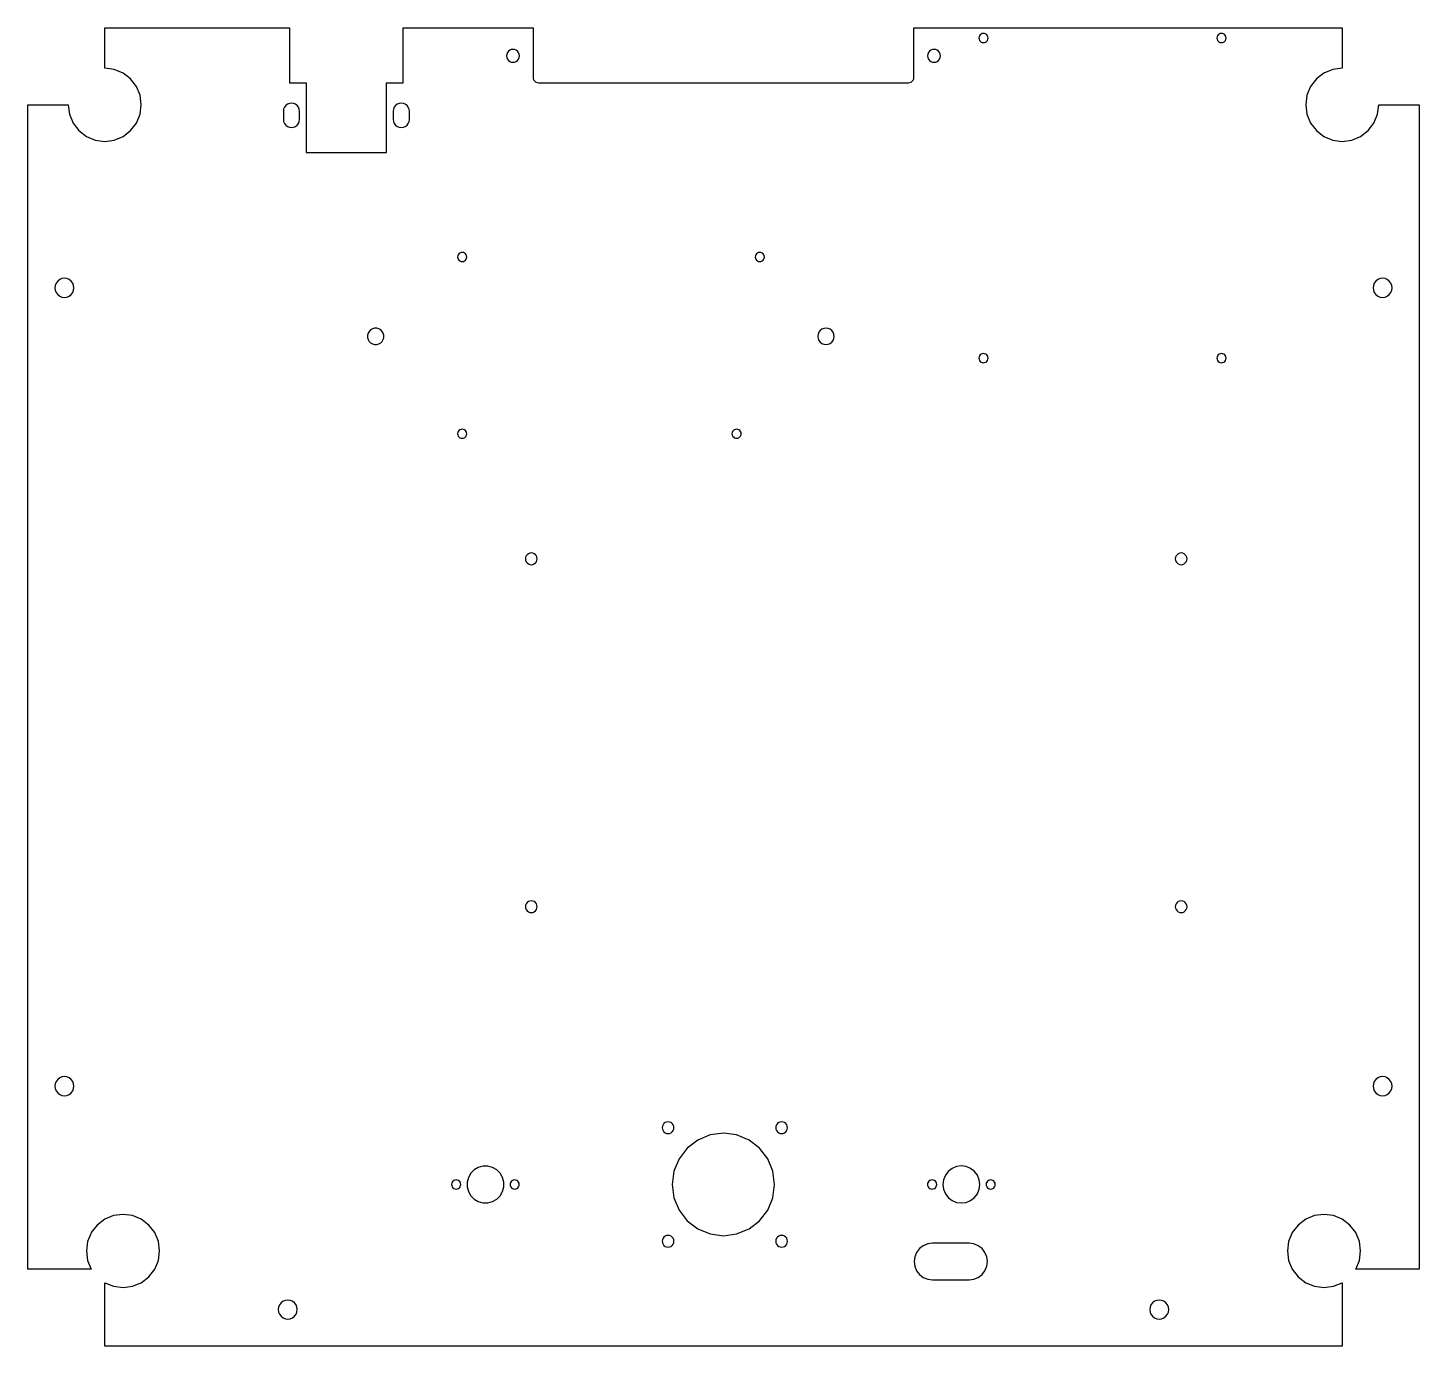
# Model space of a CAD drawing. Header units: metres. Extents: x 0 to 380, y 0 to 360.
import ezdxf

# ---------------------------------------------------------------- set-up
doc = ezdxf.new("R2010")
doc.units = ezdxf.units.M

msp = doc.modelspace()

# ---------------------------------------------------------------- linework, layer by layer
at = {"layer": 'Layer0'}
for points in [[(28.59, 16.34, 0), (30.7, 17.22, 0), (31, 17.34, 0), (33.07, 18.93, 0), (34.66, 21, 0), (35.66, 23.41, 0), (36, 26, 0), (35.66, 28.59, 0), (34.66, 31, 0), (33.07, 33.07, 0), (31, 34.66, 0), (28.59, 35.66, 0), (26, 36, 0), (23.41, 35.66, 0), (21, 34.66, 0), (18.93, 33.07, 0), (17.34, 31, 0), (17.22, 30.7, 0), (16.34, 28.59, 0), (16, 26, 0), (16.34, 23.41, 0), (17.34, 21, 0), (0, 21, 0), (0, 339, 0), (11, 339, 0), (11.34, 336.41, 0), (12.34, 334, 0), (13.93, 331.93, 0), (16, 330.34, 0), (18.41, 329.34, 0), (21, 329, 0), (23.59, 329.34, 0), (26, 330.34, 0), (28.07, 331.93, 0), (29.66, 334, 0), (30.66, 336.41, 0), (31, 339, 0), (30.66, 341.59, 0), (29.66, 344, 0), (28.07, 346.07, 0), (26, 347.66, 0), (23.59, 348.66, 0), (21, 349, 0), (21, 360, 0), (71.5, 360, 0), (71.5, 345, 0), (76, 345, 0), (76, 326, 0), (98, 326, 0), (98, 345, 0), (102.5, 345, 0), (102.5, 360, 0), (138, 360, 0), (138, 346.5, 0), (138.05, 346.11, 0), (138.2, 345.75, 0), (138.44, 345.44, 0), (138.75, 345.2, 0), (139.11, 345.05, 0), (139.5, 345, 0), (240.5, 345, 0), (240.89, 345.05, 0), (241.25, 345.2, 0), (241.56, 345.44, 0), (241.8, 345.75, 0), (241.95, 346.11, 0), (242, 346.5, 0), (242, 360, 0), (359, 360, 0), (359, 349, 0), (356.41, 348.66, 0), (354, 347.66, 0), (351.93, 346.07, 0), (350.34, 344, 0), (349.34, 341.59, 0), (349, 339, 0), (349.34, 336.41, 0), (350.34, 334, 0), (351.93, 331.93, 0), (354, 330.34, 0), (356.41, 329.34, 0), (359, 329, 0), (361.59, 329.34, 0), (364, 330.34, 0), (366.07, 331.93, 0), (367.66, 334, 0), (368.66, 336.41, 0), (369, 339, 0), (380, 339, 0), (380, 21, 0), (362.66, 21, 0), (363.66, 23.41, 0), (364, 26, 0), (363.66, 28.59, 0), (362.66, 31, 0), (361.07, 33.07, 0), (359, 34.66, 0), (356.59, 35.66, 0), (354, 36, 0), (351.41, 35.66, 0), (349, 34.66, 0), (346.93, 33.07, 0), (345.34, 31, 0), (344.34, 28.59, 0), (344, 26, 0), (344.34, 23.41, 0), (345.34, 21, 0), (346.93, 18.93, 0), (349, 17.34, 0), (351.41, 16.34, 0), (354, 16, 0), (356.59, 16.34, 0), (359, 17.34, 0), (359, 0, 0), (21, 0, 0), (21, 17.34, 0), (23.41, 16.34, 0), (26, 16, 0), (28.59, 16.34, 0)], [(261.32, 355.99, 0), (261.62, 356.12, 0), (261.88, 356.32, 0), (262.08, 356.57, 0), (262.21, 356.88, 0), (262.25, 357.2, 0), (262.21, 357.52, 0), (262.08, 357.82, 0), (261.88, 358.08, 0), (261.62, 358.28, 0), (261.32, 358.41, 0), (261, 358.45, 0), (260.68, 358.41, 0), (260.37, 358.28, 0), (260.12, 358.08, 0), (259.92, 357.82, 0), (259.79, 357.52, 0), (259.75, 357.2, 0), (259.79, 356.88, 0), (259.92, 356.57, 0), (260.12, 356.32, 0), (260.37, 356.12, 0), (260.68, 355.99, 0), (261, 355.95, 0), (261.32, 355.99, 0)], [(325.68, 358.41, 0), (325.37, 358.28, 0), (325.12, 358.08, 0), (324.92, 357.82, 0), (324.79, 357.52, 0), (324.75, 357.2, 0), (324.79, 356.88, 0), (324.92, 356.57, 0), (325.12, 356.32, 0), (325.37, 356.12, 0), (325.68, 355.99, 0), (326, 355.95, 0), (326.32, 355.99, 0), (326.62, 356.12, 0), (326.88, 356.32, 0), (327.08, 356.57, 0), (327.21, 356.88, 0), (327.25, 357.2, 0), (327.21, 357.52, 0), (327.08, 357.82, 0), (326.88, 358.08, 0), (326.62, 358.28, 0), (326.32, 358.41, 0), (326, 358.45, 0), (325.68, 358.41, 0)], [(130.81, 351.9, 0), (130.98, 351.48, 0), (131.26, 351.11, 0), (131.63, 350.83, 0), (132.05, 350.66, 0), (132.5, 350.6, 0), (132.95, 350.66, 0), (133.38, 350.83, 0), (133.74, 351.11, 0), (134.02, 351.48, 0), (134.19, 351.9, 0), (134.25, 352.35, 0), (134.19, 352.8, 0), (134.02, 353.22, 0), (133.74, 353.59, 0), (133.38, 353.87, 0), (132.95, 354.04, 0), (132.5, 354.1, 0), (132.05, 354.04, 0), (131.63, 353.87, 0), (131.26, 353.59, 0), (130.98, 353.22, 0), (130.81, 352.8, 0), (130.75, 352.35, 0), (130.81, 351.9, 0)], [(246.26, 351.11, 0), (246.63, 350.83, 0), (247.05, 350.66, 0), (247.5, 350.6, 0), (247.95, 350.66, 0), (248.38, 350.83, 0), (248.74, 351.11, 0), (249.02, 351.48, 0), (249.19, 351.9, 0), (249.25, 352.35, 0), (249.19, 352.8, 0), (249.02, 353.22, 0), (248.74, 353.59, 0), (248.38, 353.87, 0), (247.95, 354.04, 0), (247.5, 354.1, 0), (247.05, 354.04, 0), (246.63, 353.87, 0), (246.26, 353.59, 0), (245.98, 353.22, 0), (245.81, 352.8, 0), (245.75, 352.35, 0), (245.81, 351.9, 0), (245.98, 351.48, 0), (246.26, 351.11, 0)], [(74.13, 334.43, 0), (74.2, 335, 0), (74.2, 337.2, 0), (74.13, 337.77, 0), (73.91, 338.3, 0), (73.56, 338.76, 0), (73.1, 339.11, 0), (72.57, 339.33, 0), (72, 339.4, 0), (71.43, 339.33, 0), (70.9, 339.11, 0), (70.44, 338.76, 0), (70.09, 338.3, 0), (69.87, 337.77, 0), (69.8, 337.2, 0), (69.8, 335, 0), (69.87, 334.43, 0), (70.09, 333.9, 0), (70.44, 333.44, 0), (70.9, 333.09, 0), (71.43, 332.87, 0), (72, 332.8, 0), (72.57, 332.87, 0), (73.1, 333.09, 0), (73.56, 333.44, 0), (73.91, 333.9, 0), (74.13, 334.43, 0)], [(99.87, 337.77, 0), (99.8, 337.2, 0), (99.8, 335, 0), (99.87, 334.43, 0), (100.09, 333.9, 0), (100.44, 333.44, 0), (100.9, 333.09, 0), (101.43, 332.87, 0), (102, 332.8, 0), (102.57, 332.87, 0), (103.1, 333.09, 0), (103.56, 333.44, 0), (103.91, 333.9, 0), (104.13, 334.43, 0), (104.2, 335, 0), (104.2, 337.2, 0), (104.13, 337.77, 0), (103.91, 338.3, 0), (103.56, 338.76, 0), (103.1, 339.11, 0), (102.57, 339.33, 0), (102, 339.4, 0), (101.43, 339.33, 0), (100.9, 339.11, 0), (100.44, 338.76, 0), (100.09, 338.3, 0), (99.87, 337.77, 0)], [(117.39, 297.42, 0), (117.43, 297.09, 0), (117.56, 296.79, 0), (117.76, 296.53, 0), (118.01, 296.33, 0), (118.32, 296.21, 0), (118.64, 296.17, 0), (118.96, 296.21, 0), (119.26, 296.33, 0), (119.52, 296.53, 0), (119.72, 296.79, 0), (119.85, 297.09, 0), (119.89, 297.42, 0), (119.85, 297.74, 0), (119.72, 298.04, 0), (119.52, 298.3, 0), (119.26, 298.5, 0), (118.96, 298.62, 0), (118.64, 298.67, 0), (118.32, 298.62, 0), (118.01, 298.5, 0), (117.76, 298.3, 0), (117.56, 298.04, 0), (117.43, 297.74, 0), (117.39, 297.42, 0)], [(198.67, 297.42, 0), (198.71, 297.09, 0), (198.84, 296.79, 0), (199.04, 296.53, 0), (199.29, 296.33, 0), (199.6, 296.21, 0), (199.92, 296.17, 0), (200.24, 296.21, 0), (200.54, 296.33, 0), (200.8, 296.53, 0), (201, 296.79, 0), (201.13, 297.09, 0), (201.17, 297.42, 0), (201.13, 297.74, 0), (201, 298.04, 0), (200.8, 298.3, 0), (200.54, 298.5, 0), (200.24, 298.62, 0), (199.92, 298.67, 0), (199.6, 298.62, 0), (199.29, 298.5, 0), (199.04, 298.3, 0), (198.84, 298.04, 0), (198.71, 297.74, 0), (198.67, 297.42, 0)], [(7.49, 289.67, 0), (7.4, 289, 0), (7.49, 288.33, 0), (7.75, 287.7, 0), (8.16, 287.16, 0), (8.7, 286.75, 0), (9.33, 286.49, 0), (10, 286.4, 0), (10.67, 286.49, 0), (11.3, 286.75, 0), (11.84, 287.16, 0), (12.25, 287.7, 0), (12.51, 288.33, 0), (12.6, 289, 0), (12.51, 289.67, 0), (12.25, 290.3, 0), (11.84, 290.84, 0), (11.3, 291.25, 0), (10.67, 291.51, 0), (10, 291.6, 0), (9.33, 291.51, 0), (8.7, 291.25, 0), (8.16, 290.84, 0), (7.75, 290.3, 0), (7.49, 289.67, 0)], [(371.84, 287.16, 0), (372.25, 287.7, 0), (372.51, 288.33, 0), (372.6, 289, 0), (372.51, 289.67, 0), (372.25, 290.3, 0), (371.84, 290.84, 0), (371.3, 291.25, 0), (370.67, 291.51, 0), (370, 291.6, 0), (369.33, 291.51, 0), (368.7, 291.25, 0), (368.16, 290.84, 0), (367.75, 290.3, 0), (367.49, 289.67, 0), (367.4, 289, 0), (367.49, 288.33, 0), (367.75, 287.7, 0), (368.16, 287.16, 0), (368.7, 286.75, 0), (369.33, 286.49, 0), (370, 286.4, 0), (370.67, 286.49, 0), (371.3, 286.75, 0), (371.84, 287.16, 0)], [(97.23, 276.04, 0), (97.08, 276.61, 0), (96.79, 277.12, 0), (96.37, 277.54, 0), (95.86, 277.83, 0), (95.29, 277.98, 0), (94.71, 277.98, 0), (94.14, 277.83, 0), (93.63, 277.54, 0), (93.21, 277.12, 0), (92.92, 276.61, 0), (92.77, 276.04, 0), (92.77, 275.46, 0), (92.92, 274.89, 0), (93.21, 274.38, 0), (93.63, 273.96, 0), (94.14, 273.67, 0), (94.71, 273.52, 0), (95.29, 273.52, 0), (95.86, 273.67, 0), (96.37, 273.96, 0), (96.79, 274.38, 0), (97.08, 274.89, 0), (97.23, 275.46, 0), (97.23, 276.04, 0)], [(215.75, 275.75, 0), (215.83, 275.17, 0), (216.05, 274.63, 0), (216.41, 274.16, 0), (216.88, 273.8, 0), (217.42, 273.58, 0), (218, 273.5, 0), (218.58, 273.58, 0), (219.13, 273.8, 0), (219.59, 274.16, 0), (219.95, 274.63, 0), (220.17, 275.17, 0), (220.25, 275.75, 0), (220.17, 276.33, 0), (219.95, 276.88, 0), (219.59, 277.34, 0), (219.13, 277.7, 0), (218.58, 277.92, 0), (218, 278, 0), (217.42, 277.92, 0), (216.88, 277.7, 0), (216.41, 277.34, 0), (216.05, 276.88, 0), (215.83, 276.33, 0), (215.75, 275.75, 0)], [(261.32, 271.01, 0), (261, 271.05, 0), (260.68, 271.01, 0), (260.37, 270.88, 0), (260.12, 270.68, 0), (259.92, 270.42, 0), (259.79, 270.12, 0), (259.75, 269.8, 0), (259.79, 269.48, 0), (259.92, 269.17, 0), (260.12, 268.92, 0), (260.37, 268.72, 0), (260.68, 268.59, 0), (261, 268.55, 0), (261.32, 268.59, 0), (261.62, 268.72, 0), (261.88, 268.92, 0), (262.08, 269.17, 0), (262.21, 269.48, 0), (262.25, 269.8, 0), (262.21, 270.12, 0), (262.08, 270.42, 0), (261.88, 270.68, 0), (261.62, 270.88, 0), (261.32, 271.01, 0)], [(326.32, 268.59, 0), (326.62, 268.72, 0), (326.88, 268.92, 0), (327.08, 269.17, 0), (327.21, 269.48, 0), (327.25, 269.8, 0), (327.21, 270.12, 0), (327.08, 270.42, 0), (326.88, 270.68, 0), (326.62, 270.88, 0), (326.32, 271.01, 0), (326, 271.05, 0), (325.68, 271.01, 0), (325.37, 270.88, 0), (325.12, 270.68, 0), (324.92, 270.42, 0), (324.79, 270.12, 0), (324.75, 269.8, 0), (324.79, 269.48, 0), (324.92, 269.17, 0), (325.12, 268.92, 0), (325.37, 268.72, 0), (325.68, 268.59, 0), (326, 268.55, 0), (326.32, 268.59, 0)], [(118.96, 250.36, 0), (118.64, 250.41, 0), (118.32, 250.36, 0), (118.01, 250.24, 0), (117.76, 250.04, 0), (117.56, 249.78, 0), (117.43, 249.48, 0), (117.39, 249.16, 0), (117.43, 248.83, 0), (117.56, 248.53, 0), (117.76, 248.27, 0), (118.01, 248.07, 0), (118.32, 247.95, 0), (118.64, 247.91, 0), (118.96, 247.95, 0), (119.26, 248.07, 0), (119.52, 248.27, 0), (119.72, 248.53, 0), (119.85, 248.83, 0), (119.89, 249.16, 0), (119.85, 249.48, 0), (119.72, 249.78, 0), (119.52, 250.04, 0), (119.26, 250.24, 0), (118.96, 250.36, 0)], [(193.89, 247.95, 0), (194.2, 248.07, 0), (194.45, 248.27, 0), (194.65, 248.53, 0), (194.78, 248.83, 0), (194.82, 249.16, 0), (194.78, 249.48, 0), (194.65, 249.78, 0), (194.45, 250.04, 0), (194.2, 250.24, 0), (193.89, 250.36, 0), (193.57, 250.41, 0), (193.25, 250.36, 0), (192.95, 250.24, 0), (192.69, 250.04, 0), (192.49, 249.78, 0), (192.36, 249.48, 0), (192.32, 249.16, 0), (192.36, 248.83, 0), (192.49, 248.53, 0), (192.69, 248.27, 0), (192.95, 248.07, 0), (193.25, 247.95, 0), (193.57, 247.91, 0), (193.89, 247.95, 0)], [(135.9, 215, 0), (135.95, 214.59, 0), (136.11, 214.2, 0), (136.37, 213.87, 0), (136.7, 213.61, 0), (137.09, 213.45, 0), (137.5, 213.4, 0), (137.91, 213.45, 0), (138.3, 213.61, 0), (138.63, 213.87, 0), (138.89, 214.2, 0), (139.05, 214.59, 0), (139.1, 215, 0), (139.05, 215.41, 0), (138.89, 215.8, 0), (138.63, 216.13, 0), (138.3, 216.39, 0), (137.91, 216.55, 0), (137.5, 216.6, 0), (137.09, 216.55, 0), (136.7, 216.39, 0), (136.37, 216.13, 0), (136.11, 215.8, 0), (135.95, 215.41, 0), (135.9, 215, 0)], [(314.2, 213.61, 0), (314.59, 213.45, 0), (315, 213.4, 0), (315.41, 213.45, 0), (315.8, 213.61, 0), (316.13, 213.87, 0), (316.39, 214.2, 0), (316.55, 214.59, 0), (316.6, 215, 0), (316.55, 215.41, 0), (316.39, 215.8, 0), (316.13, 216.13, 0), (315.8, 216.39, 0), (315.41, 216.55, 0), (315, 216.6, 0), (314.59, 216.55, 0), (314.2, 216.39, 0), (313.87, 216.13, 0), (313.61, 215.8, 0), (313.45, 215.41, 0), (313.4, 215, 0), (313.45, 214.59, 0), (313.61, 214.2, 0), (313.87, 213.87, 0), (314.2, 213.61, 0)], [(139.1, 120, 0), (139.05, 120.41, 0), (138.89, 120.8, 0), (138.63, 121.13, 0), (138.3, 121.39, 0), (137.91, 121.55, 0), (137.5, 121.6, 0), (137.09, 121.55, 0), (136.7, 121.39, 0), (136.37, 121.13, 0), (136.11, 120.8, 0), (135.95, 120.41, 0), (135.9, 120, 0), (135.95, 119.59, 0), (136.11, 119.2, 0), (136.37, 118.87, 0), (136.7, 118.61, 0), (137.09, 118.45, 0), (137.5, 118.4, 0), (137.91, 118.45, 0), (138.3, 118.61, 0), (138.63, 118.87, 0), (138.89, 119.2, 0), (139.05, 119.59, 0), (139.1, 120, 0)], [(314.2, 121.39, 0), (313.87, 121.13, 0), (313.61, 120.8, 0), (313.45, 120.41, 0), (313.4, 120, 0), (313.45, 119.59, 0), (313.61, 119.2, 0), (313.87, 118.87, 0), (314.2, 118.61, 0), (314.59, 118.45, 0), (315, 118.4, 0), (315.41, 118.45, 0), (315.8, 118.61, 0), (316.13, 118.87, 0), (316.39, 119.2, 0), (316.55, 119.59, 0), (316.6, 120, 0), (316.55, 120.41, 0), (316.39, 120.8, 0), (316.13, 121.13, 0), (315.8, 121.39, 0), (315.41, 121.55, 0), (315, 121.6, 0), (314.59, 121.55, 0), (314.2, 121.39, 0)], [(7.49, 70.33, 0), (7.75, 69.7, 0), (8.16, 69.16, 0), (8.7, 68.75, 0), (9.33, 68.49, 0), (10, 68.4, 0), (10.67, 68.49, 0), (11.3, 68.75, 0), (11.84, 69.16, 0), (12.25, 69.7, 0), (12.51, 70.33, 0), (12.6, 71, 0), (12.51, 71.67, 0), (12.25, 72.3, 0), (11.84, 72.84, 0), (11.3, 73.25, 0), (10.67, 73.51, 0), (10, 73.6, 0), (9.33, 73.51, 0), (8.7, 73.25, 0), (8.16, 72.84, 0), (7.75, 72.3, 0), (7.49, 71.67, 0), (7.4, 71, 0), (7.49, 70.33, 0)], [(367.4, 71, 0), (367.49, 70.33, 0), (367.75, 69.7, 0), (368.16, 69.16, 0), (368.7, 68.75, 0), (369.33, 68.49, 0), (370, 68.4, 0), (370.67, 68.49, 0), (371.3, 68.75, 0), (371.84, 69.16, 0), (372.25, 69.7, 0), (372.51, 70.33, 0), (372.6, 71, 0), (372.51, 71.67, 0), (372.25, 72.3, 0), (371.84, 72.84, 0), (371.3, 73.25, 0), (370.67, 73.51, 0), (370, 73.6, 0), (369.33, 73.51, 0), (368.7, 73.25, 0), (368.16, 72.84, 0), (367.75, 72.3, 0), (367.49, 71.67, 0), (367.4, 71, 0)], [(173.27, 59.65, 0), (173.33, 59.24, 0), (173.49, 58.85, 0), (173.74, 58.52, 0), (174.07, 58.26, 0), (174.46, 58.1, 0), (174.87, 58.05, 0), (175.29, 58.1, 0), (175.67, 58.26, 0), (176, 58.52, 0), (176.26, 58.85, 0), (176.42, 59.24, 0), (176.47, 59.65, 0), (176.42, 60.06, 0), (176.26, 60.45, 0), (176, 60.78, 0), (175.67, 61.04, 0), (175.29, 61.2, 0), (174.87, 61.25, 0), (174.46, 61.2, 0), (174.07, 61.04, 0), (173.74, 60.78, 0), (173.49, 60.45, 0), (173.33, 60.06, 0), (173.27, 59.65, 0)], [(207, 58.52, 0), (207.26, 58.85, 0), (207.42, 59.24, 0), (207.47, 59.65, 0), (207.42, 60.06, 0), (207.26, 60.45, 0), (207, 60.78, 0), (206.67, 61.04, 0), (206.29, 61.2, 0), (205.87, 61.25, 0), (205.46, 61.2, 0), (205.07, 61.04, 0), (204.74, 60.78, 0), (204.49, 60.45, 0), (204.33, 60.06, 0), (204.27, 59.65, 0), (204.33, 59.24, 0), (204.49, 58.85, 0), (204.74, 58.52, 0), (205.07, 58.26, 0), (205.46, 58.1, 0), (205.87, 58.05, 0), (206.29, 58.1, 0), (206.67, 58.26, 0), (207, 58.52, 0)], [(176.45, 47.77, 0), (175.97, 44.15, 0), (176.45, 40.53, 0), (177.85, 37.15, 0), (180.07, 34.25, 0), (182.97, 32.03, 0), (186.35, 30.63, 0), (189.97, 30.15, 0), (193.59, 30.63, 0), (196.97, 32.03, 0), (199.87, 34.25, 0), (202.1, 37.15, 0), (203.49, 40.53, 0), (203.97, 44.15, 0), (203.49, 47.77, 0), (202.1, 51.15, 0), (199.87, 54.05, 0), (196.97, 56.27, 0), (193.59, 57.67, 0), (189.97, 58.15, 0), (186.35, 57.67, 0), (182.97, 56.27, 0), (180.07, 54.05, 0), (177.85, 51.15, 0), (176.45, 47.77, 0)], [(124.31, 49.16, 0), (123.04, 48.82, 0), (121.9, 48.16, 0), (120.96, 47.22, 0), (120.31, 46.08, 0), (119.96, 44.81, 0), (119.96, 43.49, 0), (120.31, 42.22, 0), (120.96, 41.08, 0), (121.9, 40.14, 0), (123.04, 39.48, 0), (124.31, 39.14, 0), (125.63, 39.14, 0), (126.9, 39.48, 0), (128.05, 40.14, 0), (128.98, 41.08, 0), (129.64, 42.22, 0), (129.98, 43.49, 0), (129.98, 44.81, 0), (129.64, 46.08, 0), (128.98, 47.22, 0), (128.05, 48.16, 0), (126.9, 48.82, 0), (125.63, 49.16, 0), (124.31, 49.16, 0)], [(250.09, 45.46, 0), (249.92, 44.15, 0), (250.09, 42.84, 0), (250.6, 41.63, 0), (251.4, 40.58, 0), (252.45, 39.78, 0), (253.66, 39.27, 0), (254.97, 39.1, 0), (256.28, 39.27, 0), (257.5, 39.78, 0), (258.54, 40.58, 0), (259.34, 41.63, 0), (259.85, 42.84, 0), (260.02, 44.15, 0), (259.85, 45.46, 0), (259.34, 46.68, 0), (258.54, 47.72, 0), (257.5, 48.52, 0), (256.28, 49.03, 0), (254.97, 49.2, 0), (253.66, 49.03, 0), (252.45, 48.52, 0), (251.4, 47.72, 0), (250.6, 46.68, 0), (250.09, 45.46, 0)], [(116.97, 45.4, 0), (116.65, 45.36, 0), (116.35, 45.23, 0), (116.09, 45.03, 0), (115.89, 44.77, 0), (115.76, 44.47, 0), (115.72, 44.15, 0), (115.76, 43.83, 0), (115.89, 43.52, 0), (116.09, 43.27, 0), (116.35, 43.07, 0), (116.65, 42.94, 0), (116.97, 42.9, 0), (117.29, 42.94, 0), (117.6, 43.07, 0), (117.86, 43.27, 0), (118.05, 43.52, 0), (118.18, 43.83, 0), (118.22, 44.15, 0), (118.18, 44.47, 0), (118.05, 44.77, 0), (117.86, 45.03, 0), (117.6, 45.23, 0), (117.29, 45.36, 0), (116.97, 45.4, 0)], [(133.86, 45.03, 0), (133.6, 45.23, 0), (133.29, 45.36, 0), (132.97, 45.4, 0), (132.65, 45.36, 0), (132.35, 45.23, 0), (132.09, 45.03, 0), (131.89, 44.77, 0), (131.76, 44.47, 0), (131.72, 44.15, 0), (131.76, 43.83, 0), (131.89, 43.52, 0), (132.09, 43.27, 0), (132.35, 43.07, 0), (132.65, 42.94, 0), (132.97, 42.9, 0), (133.29, 42.94, 0), (133.6, 43.07, 0), (133.86, 43.27, 0), (134.05, 43.52, 0), (134.18, 43.83, 0), (134.22, 44.15, 0), (134.18, 44.47, 0), (134.05, 44.77, 0), (133.86, 45.03, 0)], [(245.89, 43.52, 0), (246.09, 43.27, 0), (246.35, 43.07, 0), (246.65, 42.94, 0), (246.97, 42.9, 0), (247.29, 42.94, 0), (247.6, 43.07, 0), (247.86, 43.27, 0), (248.05, 43.52, 0), (248.18, 43.83, 0), (248.22, 44.15, 0), (248.18, 44.47, 0), (248.05, 44.77, 0), (247.86, 45.03, 0), (247.6, 45.23, 0), (247.29, 45.36, 0), (246.97, 45.4, 0), (246.65, 45.36, 0), (246.35, 45.23, 0), (246.09, 45.03, 0), (245.89, 44.77, 0), (245.76, 44.47, 0), (245.72, 44.15, 0), (245.76, 43.83, 0), (245.89, 43.52, 0)], [(263.86, 43.27, 0), (264.05, 43.52, 0), (264.18, 43.83, 0), (264.22, 44.15, 0), (264.18, 44.47, 0), (264.05, 44.77, 0), (263.86, 45.03, 0), (263.6, 45.23, 0), (263.29, 45.36, 0), (262.97, 45.4, 0), (262.65, 45.36, 0), (262.35, 45.23, 0), (262.09, 45.03, 0), (261.89, 44.77, 0), (261.76, 44.47, 0), (261.72, 44.15, 0), (261.76, 43.83, 0), (261.89, 43.52, 0), (262.09, 43.27, 0), (262.35, 43.07, 0), (262.65, 42.94, 0), (262.97, 42.9, 0), (263.29, 42.94, 0), (263.6, 43.07, 0), (263.86, 43.27, 0)], [(173.49, 29.45, 0), (173.33, 29.06, 0), (173.27, 28.65, 0), (173.33, 28.24, 0), (173.49, 27.85, 0), (173.74, 27.52, 0), (174.07, 27.26, 0), (174.46, 27.1, 0), (174.87, 27.05, 0), (175.29, 27.1, 0), (175.67, 27.26, 0), (176, 27.52, 0), (176.26, 27.85, 0), (176.42, 28.24, 0), (176.47, 28.65, 0), (176.42, 29.06, 0), (176.26, 29.45, 0), (176, 29.78, 0), (175.67, 30.04, 0), (175.29, 30.2, 0), (174.87, 30.25, 0), (174.46, 30.2, 0), (174.07, 30.04, 0), (173.74, 29.78, 0), (173.49, 29.45, 0)], [(205.87, 27.05, 0), (206.29, 27.1, 0), (206.67, 27.26, 0), (207, 27.52, 0), (207.26, 27.85, 0), (207.42, 28.24, 0), (207.47, 28.65, 0), (207.42, 29.06, 0), (207.26, 29.45, 0), (207, 29.78, 0), (206.67, 30.04, 0), (206.29, 30.2, 0), (205.87, 30.25, 0), (205.46, 30.2, 0), (205.07, 30.04, 0), (204.74, 29.78, 0), (204.49, 29.45, 0), (204.33, 29.06, 0), (204.27, 28.65, 0), (204.33, 28.24, 0), (204.49, 27.85, 0), (204.74, 27.52, 0), (205.07, 27.26, 0), (205.46, 27.1, 0), (205.87, 27.05, 0)], [(261.4, 20.61, 0), (261.9, 21.82, 0), (262.07, 23.11, 0), (261.9, 24.4, 0), (261.4, 25.61, 0), (260.61, 26.65, 0), (259.57, 27.44, 0), (258.36, 27.94, 0), (257.07, 28.11, 0), (247.07, 28.11, 0), (245.78, 27.94, 0), (244.57, 27.44, 0), (243.53, 26.65, 0), (242.74, 25.61, 0), (242.24, 24.4, 0), (242.07, 23.11, 0), (242.24, 21.82, 0), (242.74, 20.61, 0), (243.53, 19.57, 0), (244.57, 18.78, 0), (245.78, 18.28, 0), (247.07, 18.11, 0), (257.07, 18.11, 0), (258.36, 18.28, 0), (259.57, 18.78, 0), (260.61, 19.57, 0), (261.4, 20.61, 0)], [(68.75, 11.3, 0), (68.49, 10.67, 0), (68.4, 10, 0), (68.49, 9.33, 0), (68.75, 8.7, 0), (69.16, 8.16, 0), (69.7, 7.75, 0), (70.33, 7.49, 0), (71, 7.4, 0), (71.67, 7.49, 0), (72.3, 7.75, 0), (72.84, 8.16, 0), (73.25, 8.7, 0), (73.51, 9.33, 0), (73.6, 10, 0), (73.51, 10.67, 0), (73.25, 11.3, 0), (72.84, 11.84, 0), (72.3, 12.25, 0), (71.67, 12.51, 0), (71, 12.6, 0), (70.33, 12.51, 0), (69.7, 12.25, 0), (69.16, 11.84, 0), (68.75, 11.3, 0)], [(307.16, 8.16, 0), (307.7, 7.75, 0), (308.33, 7.49, 0), (309, 7.4, 0), (309.67, 7.49, 0), (310.3, 7.75, 0), (310.84, 8.16, 0), (311.25, 8.7, 0), (311.51, 9.33, 0), (311.6, 10, 0), (311.51, 10.67, 0), (311.25, 11.3, 0), (310.84, 11.84, 0), (310.3, 12.25, 0), (309.67, 12.51, 0), (309, 12.6, 0), (308.33, 12.51, 0), (307.7, 12.25, 0), (307.16, 11.84, 0), (306.75, 11.3, 0), (306.49, 10.67, 0), (306.4, 10, 0), (306.49, 9.33, 0), (306.75, 8.7, 0), (307.16, 8.16, 0)]]:
    msp.add_polyline3d(points, dxfattribs=at)

doc.saveas('drawing.dxf')
